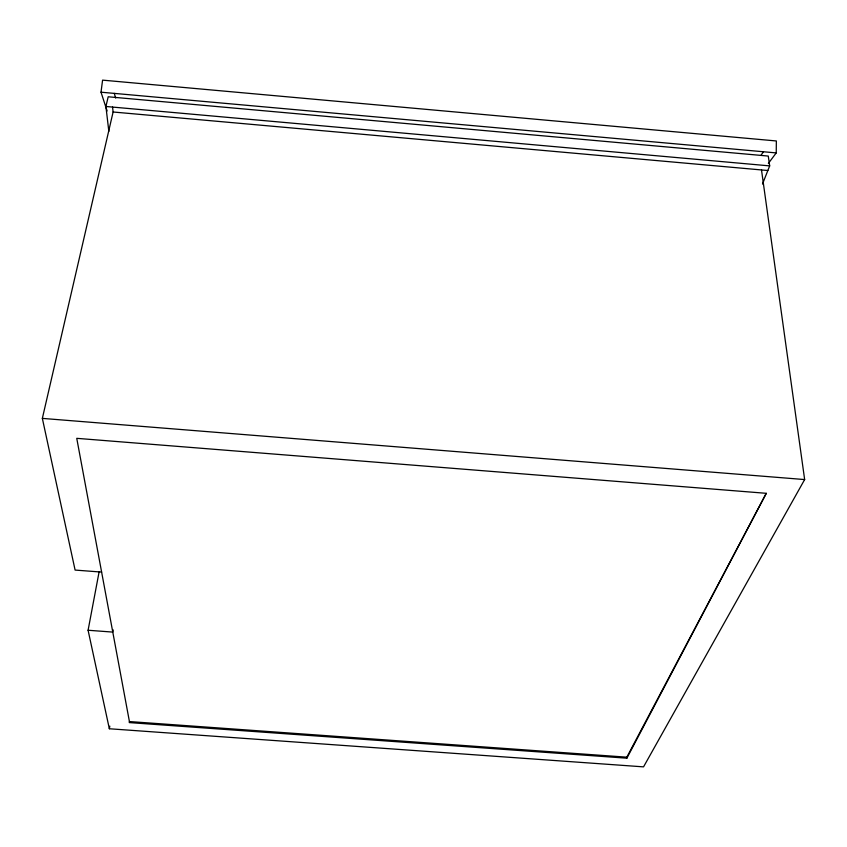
<?xml version="1.0" encoding="UTF-8"?>
<svg xmlns="http://www.w3.org/2000/svg" width="847" height="847" viewBox="0 0 847 847"><rect width="100%" height="100%" fill="white"/><g stroke="black" fill="none" stroke-linecap="round" stroke-linejoin="round"><path stroke-width="1.27" d="M768.367 163.407L776.233 152.905L776.35 140.962L102.582 80.137L101.015 92.196L107.114 110.968M129.422 721.559L129.252 722.586L626.875 758.192L766.27 493.314L76.749 438.333L129.422 721.559L626.822 757.176L766.27 493.314M761.495 169.94L804.65 479.561L643.54 766.863L109.348 728.759L109.792 726.154M113.17 629.882L112.778 632.084L88.088 630.253L99.11 571.852M101.619 572.085L75.097 570.073L42.35 418.386L113.106 111.995L112.545 107.071M108.85 131.433L105.907 106.478L108.194 96.78L768.261 156.06L769.679 165.885L762.501 184.032M761.22 154.906L763.496 151.761M42.35 418.386L804.65 479.561M101.015 92.196L776.233 152.905M105.907 106.478L769.679 165.885M113.106 111.995L767.858 170.512M114.26 93.382L115.69 98.061M88.088 630.253L109.348 728.759M626.822 757.176L626.875 758.192"/></g></svg>
